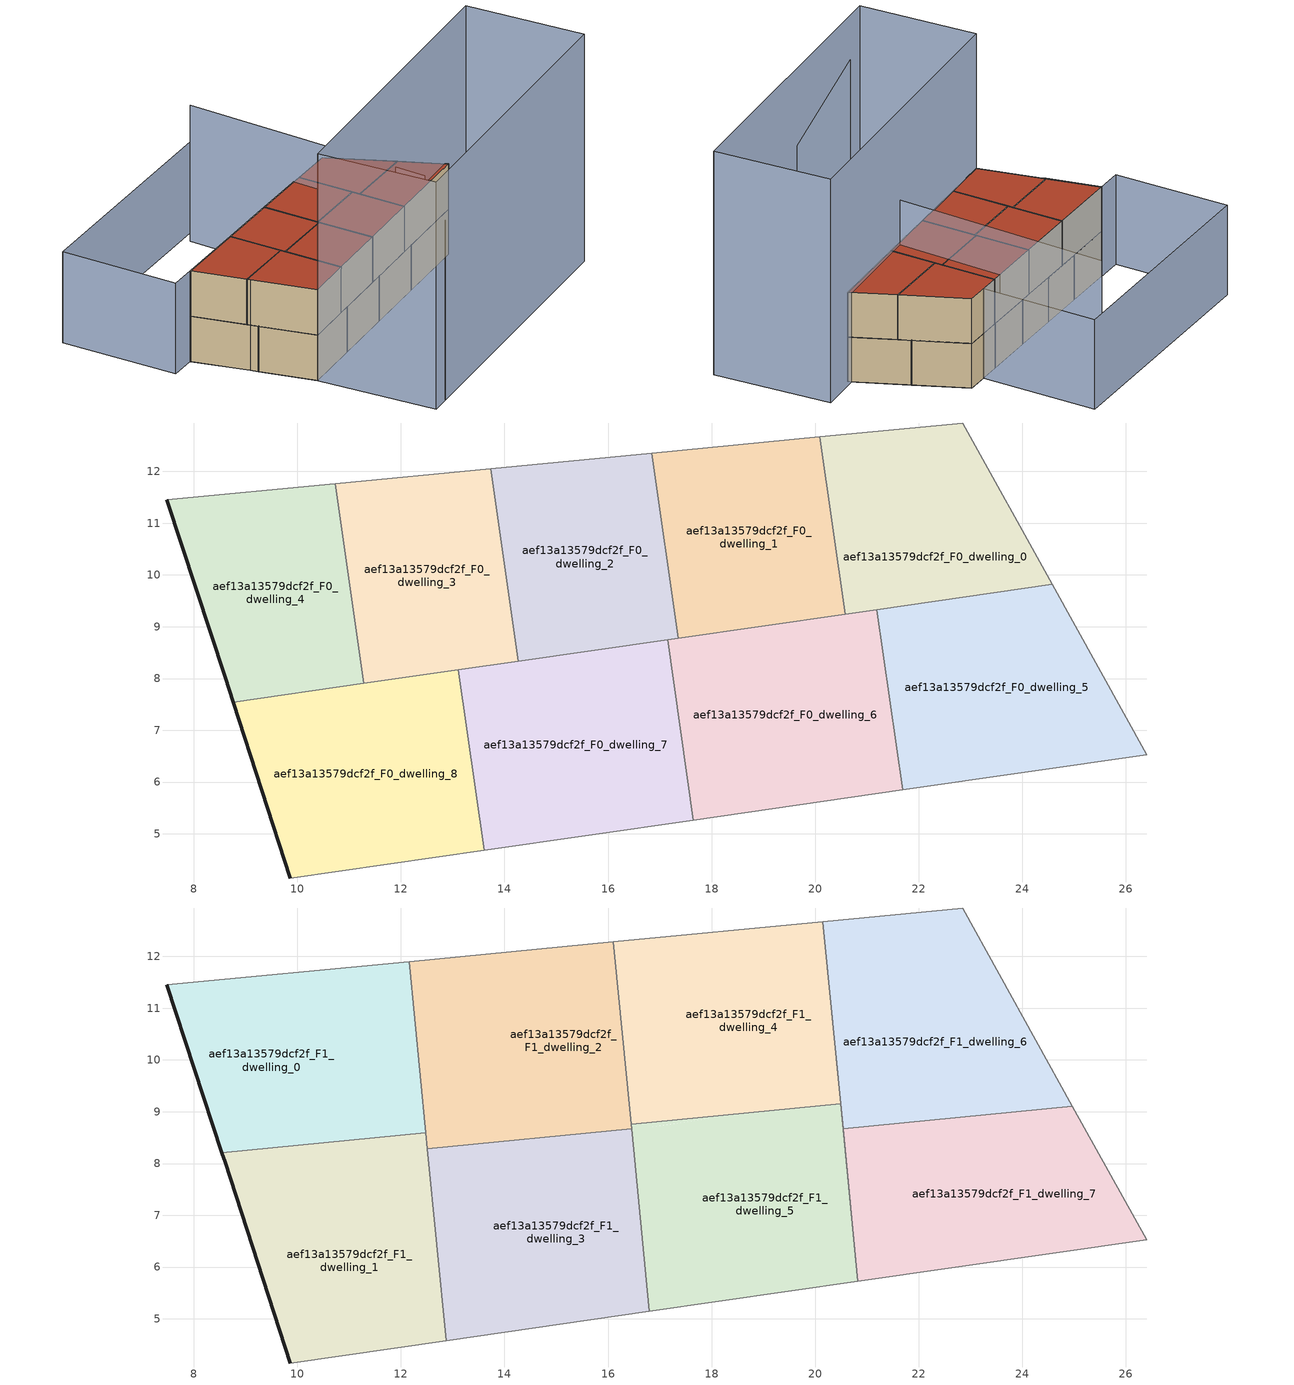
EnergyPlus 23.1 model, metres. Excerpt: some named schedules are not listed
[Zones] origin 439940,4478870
aef13a13579dcf2f_F0_dwelling_0
 floor ground (EU_floor_Construction): 24.58,9.82 22.85,12.93 20.09,12.67 20.58,9.24 z0
 wall to aef13a13579dcf2f_F0_dwelling_1 (EU_wall_Construction): 20.58,9.24 20.09,12.67 z0:3
 wall adiabatic (EU_wall_Construction): 20.09,12.67 22.85,12.93 24.58,9.82 21.19,9.33 z0:3
 wall to aef13a13579dcf2f_F0_dwelling_6 (EU_wall_Construction): 21.2,9.33 20.58,9.24 z0:3
aef13a13579dcf2f_F0_dwelling_1
 floor ground (EU_floor_Construction): 20.58,9.24 20.09,12.67 16.85,12.35 17.36,8.78 z0
 wall to aef13a13579dcf2f_F0_dwelling_2 (EU_wall_Construction): 17.36,8.78 16.85,12.35 z0:3
 wall adiabatic (EU_wall_Construction): 16.85,12.35 20.09,12.67 z0:3
 wall to aef13a13579dcf2f_F0_dwelling_6 (EU_wall_Construction): 20.58,9.24 17.36,8.78 z0:3
 ceiling adiabatic (EU_roof_Construction): 18.79,8.99 17.36,8.78 17.35,8.85 z3
aef13a13579dcf2f_F0_dwelling_2
 floor ground (EU_floor_Construction): 17.36,8.78 16.85,12.35 13.73,12.05 14.27,8.34 z0
 wall to aef13a13579dcf2f_F0_dwelling_3 (EU_wall_Construction): 14.27,8.34 13.73,12.05 z0:3
 wall adiabatic (EU_wall_Construction): 13.73,12.05 16.85,12.35 z0:3
 wall to aef13a13579dcf2f_F0_dwelling_7 (EU_wall_Construction): 17.15,8.75 14.27,8.34 z0:3
 wall to aef13a13579dcf2f_F0_dwelling_6 (EU_wall_Construction): 17.36,8.78 17.15,8.75 z0:3
 ceiling adiabatic (EU_roof_Construction): 16.1,12.28 16.45,8.76 17.35,8.85 17.36,8.78 16.46,8.65 z3
aef13a13579dcf2f_F0_dwelling_3
 floor ground (EU_floor_Construction): 14.27,8.34 13.73,12.05 10.73,11.76 11.29,7.91 z0
 wall to aef13a13579dcf2f_F0_dwelling_4 (EU_wall_Construction): 11.29,7.91 10.73,11.76 z0:3
 wall adiabatic (EU_wall_Construction): 10.73,11.76 13.73,12.05 z0:3
 wall to aef13a13579dcf2f_F0_dwelling_8 (EU_wall_Construction): 13.11,8.17 11.29,7.91 z0:3
 wall to aef13a13579dcf2f_F0_dwelling_7 (EU_wall_Construction): 14.26,8.34 13.11,8.17 z0:3
aef13a13579dcf2f_F0_dwelling_4
 floor ground (EU_floor_Construction): 11.29,7.91 10.73,11.76 7.48,11.45 8.61,8.02 8.76,7.55 z0
 wall outside (EU_wall_Construction): 8.76,7.55 8.61,8.02 7.48,11.45 z0:3
 wall adiabatic (EU_wall_Construction): 7.48,11.45 10.73,11.76 z0:3
 wall to aef13a13579dcf2f_F0_dwelling_8 (EU_wall_Construction): 11.29,7.91 8.76,7.55 z0:3
aef13a13579dcf2f_F0_dwelling_5
 floor ground (EU_floor_Construction): 26.4,6.52 24.58,9.82 21.2,9.33 21.7,5.85 z0
 wall to aef13a13579dcf2f_F0_dwelling_6 (EU_wall_Construction): 21.7,5.85 21.2,9.33 z0:3
 wall adiabatic (EU_wall_Construction): 21.2,9.33 24.58,9.82 26.4,6.52 21.7,5.85 z0:3
 ceiling adiabatic (EU_roof_Construction): 24.97,9.11 26.4,6.52 21.7,5.85 21.28,8.75 z3
aef13a13579dcf2f_F0_dwelling_6
 floor ground (EU_floor_Construction): 21.7,5.85 21.2,9.33 17.15,8.75 17.65,5.27 z0
 wall to aef13a13579dcf2f_F0_dwelling_7 (EU_wall_Construction): 17.65,5.27 17.15,8.75 z0:3
 wall adiabatic (EU_wall_Construction): 21.7,5.85 17.65,5.27 z0:3
aef13a13579dcf2f_F0_dwelling_7
 floor ground (EU_floor_Construction): 17.65,5.27 17.15,8.75 13.11,8.17 13.61,4.68 z0
 wall to aef13a13579dcf2f_F0_dwelling_8 (EU_wall_Construction): 13.61,4.68 13.11,8.17 z0:3
 wall adiabatic (EU_wall_Construction): 17.65,5.27 13.61,4.68 z0:3
aef13a13579dcf2f_F0_dwelling_8
 floor ground (EU_floor_Construction): 13.61,4.68 13.11,8.17 8.76,7.55 9.86,4.15 z0
 wall outside (EU_wall_Construction): 9.86,4.15 8.76,7.55 z0:3
 wall adiabatic (EU_wall_Construction): 13.61,4.68 9.86,4.15 z0:3
aef13a13579dcf2f_F1_dwelling_0
 floor to aef13a13579dcf2f_F0_dwelling_4 (EU_floor_Construction): 11.21,8.47 10.73,11.76 7.48,11.45 8.54,8.21 z3
 floor to aef13a13579dcf2f_F0_dwelling_3 (EU_floor_Construction): 12.48,8.6 12.16,11.9 10.73,11.76 11.21,8.47 z3
 wall outside (EU_wall_Construction): 8.54,8.21 7.48,11.45 z3:6
 wall to aef13a13579dcf2f_F1_dwelling_1 (EU_wall_Construction): 12.48,8.6 8.54,8.21 z3:6
 wall adiabatic (EU_wall_Construction): 7.48,11.45 12.16,11.9 z3:6
 wall to aef13a13579dcf2f_F1_dwelling_2 (EU_wall_Construction): 12.16,11.9 12.48,8.6 z3:6
 roof outside (EU_roof_Construction): 12.16,11.9 12.48,8.6 8.54,8.21 7.48,11.45 z6
aef13a13579dcf2f_F1_dwelling_1
 floor to aef13a13579dcf2f_F0_dwelling_8 (EU_floor_Construction): 12.87,4.58 12.53,8.09 8.76,7.55 9.86,4.15 z3
 floor to aef13a13579dcf2f_F0_dwelling_4 (EU_floor_Construction): 11.29,7.91 11.21,8.47 8.54,8.21 8.61,8.02 8.76,7.55 z3
 floor to aef13a13579dcf2f_F0_dwelling_3 (EU_floor_Construction): 12.53,8.09 12.48,8.6 11.21,8.47 11.29,7.91 z3
 wall outside (EU_wall_Construction): 9.86,4.15 8.61,8.02 8.54,8.21 z3:6
 wall adiabatic (EU_wall_Construction): 12.88,4.58 9.86,4.15 z3:6
 wall to aef13a13579dcf2f_F1_dwelling_3 (EU_wall_Construction): 12.51,8.28 12.88,4.58 z3:6
 wall to aef13a13579dcf2f_F1_dwelling_2 (EU_wall_Construction): 12.48,8.6 12.51,8.28 z3:6
 roof outside (EU_roof_Construction): 12.48,8.6 12.88,4.58 9.86,4.15 8.61,8.02 8.54,8.21 z6
aef13a13579dcf2f_F1_dwelling_2
 floor to aef13a13579dcf2f_F0_dwelling_2 (EU_floor_Construction): 16.46,8.67 16.1,12.28 13.73,12.05 14.25,8.45 z3
 floor to aef13a13579dcf2f_F0_dwelling_3 (EU_floor_Construction): 14.25,8.45 13.73,12.05 12.16,11.9 12.51,8.28 z3
 wall adiabatic (EU_wall_Construction): 12.16,11.9 16.1,12.28 z3:6
 wall to aef13a13579dcf2f_F1_dwelling_3 (EU_wall_Construction): 16.46,8.67 12.51,8.28 z3:6
 wall to aef13a13579dcf2f_F1_dwelling_4 (EU_wall_Construction): 16.1,12.28 16.45,8.76 z3:6
 wall to aef13a13579dcf2f_F1_dwelling_5 (EU_wall_Construction): 16.45,8.76 16.46,8.67 z3:6
 roof outside (EU_roof_Construction): 16.1,12.28 16.46,8.67 12.51,8.28 12.16,11.9 z6
aef13a13579dcf2f_F1_dwelling_3
 floor to aef13a13579dcf2f_F0_dwelling_3 (EU_floor_Construction): 14.27,8.34 14.25,8.45 12.51,8.28 12.53,8.09 z3
 floor to aef13a13579dcf2f_F0_dwelling_7 (EU_floor_Construction): 16.8,5.14 16.46,8.65 13.11,8.17 13.61,4.68 z3
 floor to aef13a13579dcf2f_F0_dwelling_8 (EU_floor_Construction): 13.61,4.68 13.11,8.17 12.53,8.09 12.87,4.58 z3
 floor to aef13a13579dcf2f_F0_dwelling_2 (EU_floor_Construction): 16.46,8.65 16.46,8.67 14.25,8.45 14.26,8.34 z3
 wall to aef13a13579dcf2f_F1_dwelling_5 (EU_wall_Construction): 16.46,8.67 16.8,5.14 z3:6
 wall adiabatic (EU_wall_Construction): 16.8,5.14 12.88,4.58 z3:6
 roof outside (EU_roof_Construction): 16.46,8.67 16.8,5.14 12.88,4.58 12.51,8.28 z6
aef13a13579dcf2f_F1_dwelling_4
 floor to aef13a13579dcf2f_F0_dwelling_1 (EU_floor_Construction): 20.48,9.23 20.27,11.39 20.09,12.67 16.85,12.35 17.35,8.85 18.79,8.99 z3
 floor to aef13a13579dcf2f_F0_dwelling_0 (EU_floor_Construction): 20.27,11.39 20.15,12.67 20.09,12.67 z3
 floor to aef13a13579dcf2f_F0_dwelling_6 (EU_floor_Construction): 20.49,9.15 20.48,9.23 18.8,8.99 z3
 floor to aef13a13579dcf2f_F0_dwelling_2 (EU_floor_Construction): 17.35,8.85 16.85,12.35 16.1,12.28 16.45,8.76 z3
 wall adiabatic (EU_wall_Construction): 16.1,12.28 20.15,12.67 20.49,9.15 z3:6
 wall to aef13a13579dcf2f_F1_dwelling_5 (EU_wall_Construction): 20.49,9.15 16.45,8.76 z3:6
 roof outside (EU_roof_Construction): 20.15,12.67 20.49,9.15 16.45,8.76 16.1,12.28 z6
aef13a13579dcf2f_F1_dwelling_5
 floor to aef13a13579dcf2f_F0_dwelling_6 (EU_floor_Construction): 20.83,5.72 20.49,9.15 18.8,8.99 17.15,8.75 17.65,5.27 z3
 floor to aef13a13579dcf2f_F0_dwelling_7 (EU_floor_Construction): 17.65,5.27 17.15,8.75 16.46,8.65 16.8,5.14 z3
 floor adiabatic (EU_floor_Construction): 18.8,8.99 16.45,8.76 16.46,8.67 16.46,8.65 z3
 wall adiabatic (EU_wall_Construction): 20.49,9.15 20.83,5.72 16.8,5.14 z3:6
 roof outside (EU_roof_Construction): 20.49,9.15 20.83,5.72 16.8,5.14 16.46,8.67 16.45,8.76 z6
aef13a13579dcf2f_F1_dwelling_6
 floor to aef13a13579dcf2f_F0_dwelling_0 (EU_floor_Construction): 24.58,9.82 22.85,12.93 20.15,12.67 20.27,11.39 20.58,9.24 z3
 floor to aef13a13579dcf2f_F0_dwelling_5 (EU_floor_Construction): 24.97,9.11 24.58,9.82 21.2,9.33 21.28,8.75 z3
 floor to aef13a13579dcf2f_F0_dwelling_1 (EU_floor_Construction): 20.58,9.24 20.27,11.39 20.48,9.23 z3
 floor to aef13a13579dcf2f_F0_dwelling_6 (EU_floor_Construction): 21.28,8.75 21.2,9.33 20.48,9.23 20.54,8.68 z3
 wall adiabatic (EU_wall_Construction): 20.54,8.68 20.15,12.67 22.85,12.93 24.97,9.11 z3:6
 wall to aef13a13579dcf2f_F1_dwelling_7 (EU_wall_Construction): 24.97,9.11 20.54,8.68 z3:6
 roof outside (EU_roof_Construction): 22.85,12.93 24.97,9.11 20.54,8.68 20.15,12.67 z6
aef13a13579dcf2f_F1_dwelling_7
 floor to aef13a13579dcf2f_F0_dwelling_6 (EU_floor_Construction): 21.7,5.85 21.28,8.75 20.54,8.68 20.83,5.72 z3
 floor adiabatic (EU_floor_Construction): 26.4,6.52 24.97,9.11 21.28,8.75 21.7,5.85 20.83,5.72 z3
 wall adiabatic (EU_wall_Construction): 24.97,9.11 26.4,6.52 20.83,5.72 20.54,8.68 z3:6
 roof outside (EU_roof_Construction): 24.97,9.11 26.4,6.52 20.83,5.72 20.54,8.68 z6
shading: 12.24,-3.19 22.48,0.18 z0:12; 30.22,-0.35 11.05,-3.37 / 11.05,-3.37 9.87,4.15 / 9.87,4.15 29.03,7.17 / 29.03,7.17 30.22,-0.35 z0:15; 20.06,3.74 19.11,19.59 z0:9; 21.47,12.8 5.82,11.29 / 5.82,11.29 5.1,18.75 / 5.1,18.75 20.75,20.27 / 20.75,20.27 21.47,12.8 z0:6
[Building]
EU S2 Campaign: North Axis=0; Terrain=City; Solar Distribution=FullExterior
[Site:Location]
Madrid: Latitude=40.5; Longitude=-3.5; Time Zone=1; Elevation=609
[SizingPeriod:WeatherFileDays]
AnnualSizingPeriod: Begin Month=1; Begin Day of Month=1; End Month=12; End Day of Month=31; Day of Week for Start Day=Monday; Use Weather File Daylight Saving Period=No; Use Weather File Rain and Snow Indicators=No
[MATERIAL:NOMASS] Roughness=MediumRough; Thermal Absorptance=0.9; Solar Absorptance=0.7; Visible Absorptance=0.7
Name | Thermal Resistance
EU_wall_NoMass | 0.419739
EU_roof_NoMass | 0.352165
EU_floor_NoMass | 0.608284
[CONSTRUCTION]
EU_wall_Construction: EU_wall_NoMass
EU_roof_Construction: EU_roof_NoMass
EU_floor_Construction: EU_floor_NoMass
EU_InternalMass_Construction: EU_InternalMass_Material
[ZONE] Type=1; Multiplier=1; Ceiling Height=autocalculate; Floor Area=autocalculate; Part of Total Floor Area=Yes
Name | Volume
aef13a13579dcf2f_F0_dwelling_0 | 34.5282
aef13a13579dcf2f_F1_dwelling_0 | 43.1547
aef13a13579dcf2f_F0_dwelling_1 | 34.5231
aef13a13579dcf2f_F1_dwelling_1 | 43.1605
aef13a13579dcf2f_F0_dwelling_2 | 34.5333
aef13a13579dcf2f_F1_dwelling_2 | 43.1613
aef13a13579dcf2f_F0_dwelling_3 | 34.5352
aef13a13579dcf2f_F1_dwelling_3 | 43.1682
aef13a13579dcf2f_F0_dwelling_4 | 34.5256
aef13a13579dcf2f_F1_dwelling_4 | 43.1514
aef13a13579dcf2f_F0_dwelling_5 | 43.1506
aef13a13579dcf2f_F1_dwelling_5 | 43.1631
aef13a13579dcf2f_F0_dwelling_6 | 43.1638
aef13a13579dcf2f_F1_dwelling_6 | 43.162
aef13a13579dcf2f_F0_dwelling_7 | 43.1466
aef13a13579dcf2f_F1_dwelling_7 | 43.158
aef13a13579dcf2f_F0_dwelling_8 | 43.1565
[INTERNALMASS] Construction=EU_InternalMass_Construction
Name | Zone or ZoneList | Surface Area
aef13a13579dcf2f_F0_dwelling_0_EU_InternalMass | aef13a13579dcf2f_F0_dwelling_0 | 11.5094
aef13a13579dcf2f_F0_dwelling_1_EU_InternalMass | aef13a13579dcf2f_F0_dwelling_1 | 11.5076
aef13a13579dcf2f_F0_dwelling_2_EU_InternalMass | aef13a13579dcf2f_F0_dwelling_2 | 11.5112
aef13a13579dcf2f_F0_dwelling_3_EU_InternalMass | aef13a13579dcf2f_F0_dwelling_3 | 11.5117
aef13a13579dcf2f_F0_dwelling_4_EU_InternalMass | aef13a13579dcf2f_F0_dwelling_4 | 11.5086
aef13a13579dcf2f_F0_dwelling_5_EU_InternalMass | aef13a13579dcf2f_F0_dwelling_5 | 14.3835
aef13a13579dcf2f_F0_dwelling_6_EU_InternalMass | aef13a13579dcf2f_F0_dwelling_6 | 14.3879
aef13a13579dcf2f_F0_dwelling_7_EU_InternalMass | aef13a13579dcf2f_F0_dwelling_7 | 14.3824
aef13a13579dcf2f_F0_dwelling_8_EU_InternalMass | aef13a13579dcf2f_F0_dwelling_8 | 14.3854
aef13a13579dcf2f_F1_dwelling_0_EU_InternalMass | aef13a13579dcf2f_F1_dwelling_0 | 14.3851
aef13a13579dcf2f_F1_dwelling_1_EU_InternalMass | aef13a13579dcf2f_F1_dwelling_1 | 14.3867
aef13a13579dcf2f_F1_dwelling_2_EU_InternalMass | aef13a13579dcf2f_F1_dwelling_2 | 14.3871
aef13a13579dcf2f_F1_dwelling_3_EU_InternalMass | aef13a13579dcf2f_F1_dwelling_3 | 14.3893
aef13a13579dcf2f_F1_dwelling_4_EU_InternalMass | aef13a13579dcf2f_F1_dwelling_4 | 14.3839
aef13a13579dcf2f_F1_dwelling_5_EU_InternalMass | aef13a13579dcf2f_F1_dwelling_5 | 14.3888
aef13a13579dcf2f_F1_dwelling_6_EU_InternalMass | aef13a13579dcf2f_F1_dwelling_6 | 14.3872
aef13a13579dcf2f_F1_dwelling_7_EU_InternalMass | aef13a13579dcf2f_F1_dwelling_7 | 14.386
[OTHEREQUIPMENT] Fuel Type=Electricity; Design Level Calculation Method=Watts/Area; Power per Zone Floor Area=1; Fraction Latent=0; Fraction Radiant=0; Fraction Lost=0; Carbon Dioxide Generation Rate=0; EndUse Subcategory=EU_Step8_InternalGains
Name | Zone or ZoneList or Space or SpaceList | Schedule
EU_Step8_InternalGain_aef13a13579dcf2f_F0_dwelling_0_f000 | aef13a13579dcf2f_F0_dwelling_0 | EU_Step8_GainSchedule_aef13a13579dcf2f_F0_dwelling_0_f000
EU_Step8_InternalGain_aef13a13579dcf2f_F0_dwelling_1_f000 | aef13a13579dcf2f_F0_dwelling_1 | EU_Step8_GainSchedule_aef13a13579dcf2f_F0_dwelling_1_f000
EU_Step8_InternalGain_aef13a13579dcf2f_F0_dwelling_2_f000 | aef13a13579dcf2f_F0_dwelling_2 | EU_Step8_GainSchedule_aef13a13579dcf2f_F0_dwelling_2_f000
EU_Step8_InternalGain_aef13a13579dcf2f_F0_dwelling_3_f000 | aef13a13579dcf2f_F0_dwelling_3 | EU_Step8_GainSchedule_aef13a13579dcf2f_F0_dwelling_3_f000
EU_Step8_InternalGain_aef13a13579dcf2f_F0_dwelling_4_f000 | aef13a13579dcf2f_F0_dwelling_4 | EU_Step8_GainSchedule_aef13a13579dcf2f_F0_dwelling_4_f000
EU_Step8_InternalGain_aef13a13579dcf2f_F0_dwelling_5_f000 | aef13a13579dcf2f_F0_dwelling_5 | EU_Step8_GainSchedule_aef13a13579dcf2f_F0_dwelling_5_f000
EU_Step8_InternalGain_aef13a13579dcf2f_F0_dwelling_6_f000 | aef13a13579dcf2f_F0_dwelling_6 | EU_Step8_GainSchedule_aef13a13579dcf2f_F0_dwelling_6_f000
EU_Step8_InternalGain_aef13a13579dcf2f_F0_dwelling_7_f000 | aef13a13579dcf2f_F0_dwelling_7 | EU_Step8_GainSchedule_aef13a13579dcf2f_F0_dwelling_7_f000
EU_Step8_InternalGain_aef13a13579dcf2f_F0_dwelling_8_f000 | aef13a13579dcf2f_F0_dwelling_8 | EU_Step8_GainSchedule_aef13a13579dcf2f_F0_dwelling_8_f000
EU_Step8_InternalGain_aef13a13579dcf2f_F1_dwelling_0_f000 | aef13a13579dcf2f_F1_dwelling_0 | EU_Step8_GainSchedule_aef13a13579dcf2f_F1_dwelling_0_f000
EU_Step8_InternalGain_aef13a13579dcf2f_F1_dwelling_1_f000 | aef13a13579dcf2f_F1_dwelling_1 | EU_Step8_GainSchedule_aef13a13579dcf2f_F1_dwelling_1_f000
EU_Step8_InternalGain_aef13a13579dcf2f_F1_dwelling_2_f000 | aef13a13579dcf2f_F1_dwelling_2 | EU_Step8_GainSchedule_aef13a13579dcf2f_F1_dwelling_2_f000
EU_Step8_InternalGain_aef13a13579dcf2f_F1_dwelling_3_f000 | aef13a13579dcf2f_F1_dwelling_3 | EU_Step8_GainSchedule_aef13a13579dcf2f_F1_dwelling_3_f000
EU_Step8_InternalGain_aef13a13579dcf2f_F1_dwelling_4_f000 | aef13a13579dcf2f_F1_dwelling_4 | EU_Step8_GainSchedule_aef13a13579dcf2f_F1_dwelling_4_f000
EU_Step8_InternalGain_aef13a13579dcf2f_F1_dwelling_5_f000 | aef13a13579dcf2f_F1_dwelling_5 | EU_Step8_GainSchedule_aef13a13579dcf2f_F1_dwelling_5_f000
EU_Step8_InternalGain_aef13a13579dcf2f_F1_dwelling_6_f000 | aef13a13579dcf2f_F1_dwelling_6 | EU_Step8_GainSchedule_aef13a13579dcf2f_F1_dwelling_6_f000
EU_Step8_InternalGain_aef13a13579dcf2f_F1_dwelling_7_f000 | aef13a13579dcf2f_F1_dwelling_7 | EU_Step8_GainSchedule_aef13a13579dcf2f_F1_dwelling_7_f000
[ZONEVENTILATION:DESIGNFLOWRATE] Schedule=EU_AlwaysOn; Design Flow Rate Calculation Method=AirChanges/Hour; Air Changes per Hour=0.703302; Ventilation Type=Natural; Fan Pressure Rise=0; Fan Total Efficiency=1; Constant Term Coefficient=1; Temperature Term Coefficient=0; Velocity Term Coefficient=0; Velocity Squared Term Coefficient=0; Minimum Indoor Temperature=-100; Maximum Indoor Temperature=100; Delta Temperature=-100; Minimum Outdoor Temperature=-100; Maximum Outdoor Temperature=100; Maximum Wind Speed=40
Name | Zone or ZoneList or Space or SpaceList
EU_ConstantAir_aef13a13579dcf2f_F0_dwelling_0 | aef13a13579dcf2f_F0_dwelling_0
EU_ConstantAir_aef13a13579dcf2f_F0_dwelling_1 | aef13a13579dcf2f_F0_dwelling_1
EU_ConstantAir_aef13a13579dcf2f_F0_dwelling_2 | aef13a13579dcf2f_F0_dwelling_2
EU_ConstantAir_aef13a13579dcf2f_F0_dwelling_3 | aef13a13579dcf2f_F0_dwelling_3
EU_ConstantAir_aef13a13579dcf2f_F0_dwelling_4 | aef13a13579dcf2f_F0_dwelling_4
EU_ConstantAir_aef13a13579dcf2f_F0_dwelling_5 | aef13a13579dcf2f_F0_dwelling_5
EU_ConstantAir_aef13a13579dcf2f_F0_dwelling_6 | aef13a13579dcf2f_F0_dwelling_6
EU_ConstantAir_aef13a13579dcf2f_F0_dwelling_7 | aef13a13579dcf2f_F0_dwelling_7
EU_ConstantAir_aef13a13579dcf2f_F0_dwelling_8 | aef13a13579dcf2f_F0_dwelling_8
EU_ConstantAir_aef13a13579dcf2f_F1_dwelling_0 | aef13a13579dcf2f_F1_dwelling_0
EU_ConstantAir_aef13a13579dcf2f_F1_dwelling_1 | aef13a13579dcf2f_F1_dwelling_1
EU_ConstantAir_aef13a13579dcf2f_F1_dwelling_2 | aef13a13579dcf2f_F1_dwelling_2
EU_ConstantAir_aef13a13579dcf2f_F1_dwelling_3 | aef13a13579dcf2f_F1_dwelling_3
EU_ConstantAir_aef13a13579dcf2f_F1_dwelling_4 | aef13a13579dcf2f_F1_dwelling_4
EU_ConstantAir_aef13a13579dcf2f_F1_dwelling_5 | aef13a13579dcf2f_F1_dwelling_5
EU_ConstantAir_aef13a13579dcf2f_F1_dwelling_6 | aef13a13579dcf2f_F1_dwelling_6
EU_ConstantAir_aef13a13579dcf2f_F1_dwelling_7 | aef13a13579dcf2f_F1_dwelling_7
